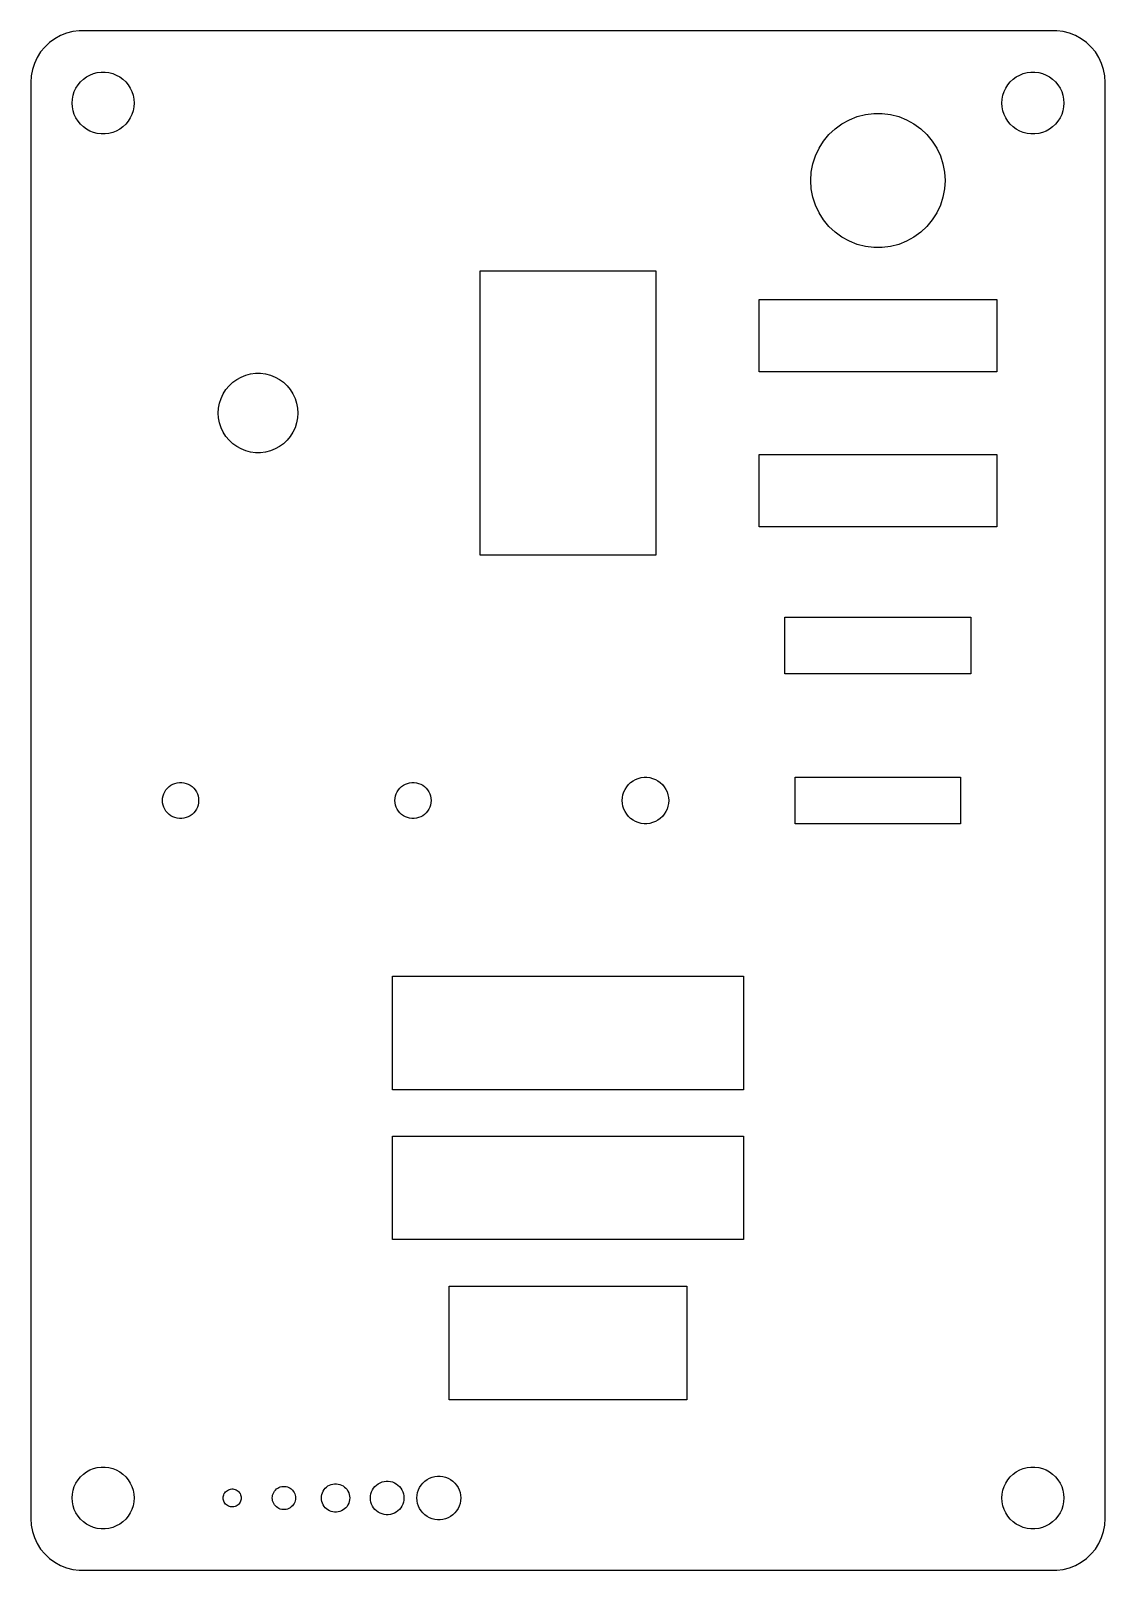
# Model space of a CAD drawing. Header units: metres. Extents: x -52 to 52, y -74 to 3413.
# Drawn here: x -52 to 52, y 1356.5 to 1505.5 of the extents above; entities that cross this region are included whole.
import ezdxf

# ---------------------------------------------------------------- set-up
doc = ezdxf.new("R2010")
doc.units = ezdxf.units.M

msp = doc.modelspace()

# ---------------------------------------------------------------- linework, layer by layer
for p, q in [((-49.6791, 1504.72), (-50.1871, 1504.35)), ((-49.1289, 1505.02), (-49.6791, 1504.72)), ((-48.5451, 1505.26), (-49.1289, 1505.02)), ((-47.9369, 1505.41), (-48.5451, 1505.26)), ((-47.3139, 1505.49), (-47.9369, 1505.41)), ((47.3139, 1505.49), (-47.3139, 1505.49)), ((47.9369, 1505.41), (47.3139, 1505.49)), ((48.5451, 1505.26), (47.9369, 1505.41)), ((49.1289, 1505.02), (48.5451, 1505.26)), ((49.6791, 1504.72), (49.1289, 1505.02)), ((50.1871, 1504.35), (49.6791, 1504.72)), ((-51.0451, 1503.44), (-51.3815, 1502.91)), ((-50.6448, 1503.92), (-51.0451, 1503.44)), ((-50.1871, 1504.35), (-50.6448, 1503.92)), ((50.6448, 1503.92), (50.1871, 1504.35)), ((51.0451, 1503.44), (50.6448, 1503.92)), ((51.3815, 1502.91), (51.0451, 1503.44)), ((-51.8429, 1501.74), (-51.9606, 1501.13)), ((-51.6489, 1502.34), (-51.8429, 1501.74)), ((-51.3815, 1502.91), (-51.6489, 1502.34)), ((51.6489, 1502.34), (51.3815, 1502.91)), ((51.8429, 1501.74), (51.6489, 1502.34)), ((51.9606, 1501.13), (51.8429, 1501.74)), ((-51.9606, 1501.13), (-52, 1500.5)), ((-52, 1500.5), (-52, 1361.5)), ((-47.6289, 1499.95), (-47.427, 1500.26)), ((-47.427, 1500.26), (-47.1869, 1500.55)), ((-47.1869, 1500.55), (-46.9123, 1500.81)), ((-46.9123, 1500.81), (-46.6075, 1501.03)), ((-46.6075, 1501.03), (-46.2773, 1501.21)), ((-46.2773, 1501.21), (-45.927, 1501.35)), ((-45.927, 1501.35), (-45.5621, 1501.45)), ((-45.5621, 1501.45), (-45.1884, 1501.49)), ((-45.1884, 1501.49), (-44.8116, 1501.49)), ((-44.8116, 1501.49), (-44.4379, 1501.45)), ((-44.4379, 1501.45), (-44.0729, 1501.35)), ((-44.0729, 1501.35), (-43.7227, 1501.21)), ((-43.7227, 1501.21), (-43.3925, 1501.03)), ((-43.3925, 1501.03), (-43.0877, 1500.81)), ((-43.0877, 1500.81), (-42.8131, 1500.55)), ((-42.8131, 1500.55), (-42.5729, 1500.26)), ((-42.5729, 1500.26), (-42.3711, 1499.95)), ((42.3711, 1499.95), (42.5729, 1500.26)), ((42.5729, 1500.26), (42.8131, 1500.55)), ((42.8131, 1500.55), (43.0877, 1500.81)), ((43.0877, 1500.81), (43.3925, 1501.03)), ((43.3925, 1501.03), (43.7227, 1501.21)), ((43.7227, 1501.21), (44.0729, 1501.35)), ((44.0729, 1501.35), (44.4379, 1501.45)), ((44.4379, 1501.45), (44.8116, 1501.49)), ((44.8116, 1501.49), (45.1884, 1501.49)), ((45.1884, 1501.49), (45.5621, 1501.45)), ((45.5621, 1501.45), (45.927, 1501.35)), ((45.927, 1501.35), (46.2773, 1501.21)), ((46.2773, 1501.21), (46.6075, 1501.03)), ((46.6075, 1501.03), (46.9123, 1500.81)), ((46.9123, 1500.81), (47.1869, 1500.55)), ((47.1869, 1500.55), (47.427, 1500.26)), ((47.427, 1500.26), (47.6289, 1499.95)), ((52, 1500.5), (51.9606, 1501.13)), ((52, 1361.5), (52, 1500.5)), ((-48, 1498.5), (-47.9763, 1498.88)), ((-47.9763, 1498.88), (-47.9057, 1499.25)), ((-47.9057, 1499.25), (-47.7893, 1499.6)), ((-47.7893, 1499.6), (-47.6289, 1499.95)), ((-42.3711, 1499.95), (-42.2107, 1499.6)), ((-42.2107, 1499.6), (-42.0942, 1499.25)), ((-42.0942, 1499.25), (-42.0237, 1498.88)), ((-42.0237, 1498.88), (-42, 1498.5)), ((42, 1498.5), (42.0237, 1498.88)), ((42.0237, 1498.88), (42.0942, 1499.25)), ((42.0942, 1499.25), (42.2107, 1499.6)), ((42.2107, 1499.6), (42.3711, 1499.95)), ((47.6289, 1499.95), (47.7893, 1499.6)), ((47.7893, 1499.6), (47.9057, 1499.25)), ((47.9057, 1499.25), (47.9763, 1498.88)), ((47.9763, 1498.88), (48, 1498.5)), ((-47.9763, 1498.12), (-48, 1498.5)), ((-47.9057, 1497.75), (-47.9763, 1498.12)), ((-47.7893, 1497.4), (-47.9057, 1497.75)), ((-47.6289, 1497.05), (-47.7893, 1497.4)), ((-42.2107, 1497.4), (-42.3711, 1497.05)), ((-42.0942, 1497.75), (-42.2107, 1497.4)), ((-42.0237, 1498.12), (-42.0942, 1497.75)), ((-42, 1498.5), (-42.0237, 1498.12)), ((27.9914, 1497.18), (28.782, 1497.38)), ((28.782, 1497.38), (29.5919, 1497.49)), ((29.5919, 1497.49), (30.4081, 1497.49)), ((30.4081, 1497.49), (31.218, 1497.38)), ((31.218, 1497.38), (32.0086, 1497.18)), ((42.0237, 1498.12), (42, 1498.5)), ((42.0942, 1497.75), (42.0237, 1498.12)), ((42.2107, 1497.4), (42.0942, 1497.75)), ((42.3711, 1497.05), (42.2107, 1497.4)), ((47.7893, 1497.4), (47.6289, 1497.05)), ((47.9057, 1497.75), (47.7893, 1497.4)), ((47.9763, 1498.12), (47.9057, 1497.75)), ((48, 1498.5), (47.9763, 1498.12)), ((-47.427, 1496.74), (-47.6289, 1497.05)), ((-47.1869, 1496.45), (-47.427, 1496.74)), ((-46.9123, 1496.19), (-47.1869, 1496.45)), ((-46.6075, 1495.97), (-46.9123, 1496.19)), ((-46.2773, 1495.79), (-46.6075, 1495.97)), ((-45.927, 1495.65), (-46.2773, 1495.79)), ((-43.7227, 1495.79), (-44.0729, 1495.65)), ((-43.3925, 1495.97), (-43.7227, 1495.79)), ((-43.0877, 1496.19), (-43.3925, 1495.97)), ((-42.8131, 1496.45), (-43.0877, 1496.19)), ((-42.5729, 1496.74), (-42.8131, 1496.45)), ((-42.3711, 1497.05), (-42.5729, 1496.74)), ((25.2617, 1495.45), (25.8567, 1496.01)), ((25.8567, 1496.01), (26.5171, 1496.49)), ((26.5171, 1496.49), (27.2324, 1496.88)), ((27.2324, 1496.88), (27.9914, 1497.18)), ((32.0086, 1497.18), (32.7676, 1496.88)), ((32.7676, 1496.88), (33.4829, 1496.49)), ((33.4829, 1496.49), (34.1432, 1496.01)), ((34.1432, 1496.01), (34.7383, 1495.45)), ((42.5729, 1496.74), (42.3711, 1497.05)), ((42.8131, 1496.45), (42.5729, 1496.74)), ((43.0877, 1496.19), (42.8131, 1496.45)), ((43.3925, 1495.97), (43.0877, 1496.19)), ((43.7227, 1495.79), (43.3925, 1495.97)), ((44.0729, 1495.65), (43.7227, 1495.79)), ((46.2773, 1495.79), (45.927, 1495.65)), ((46.6075, 1495.97), (46.2773, 1495.79)), ((46.9123, 1496.19), (46.6075, 1495.97)), ((47.1869, 1496.45), (46.9123, 1496.19)), ((47.427, 1496.74), (47.1869, 1496.45)), ((47.6289, 1497.05), (47.427, 1496.74)), ((-45.5621, 1495.55), (-45.927, 1495.65)), ((-45.1884, 1495.51), (-45.5621, 1495.55)), ((-44.8116, 1495.51), (-45.1884, 1495.51)), ((-44.4379, 1495.55), (-44.8116, 1495.51)), ((-44.0729, 1495.65), (-44.4379, 1495.55)), ((24.304, 1494.13), (24.7414, 1494.82)), ((24.7414, 1494.82), (25.2617, 1495.45)), ((34.7383, 1495.45), (35.2586, 1494.82)), ((35.2586, 1494.82), (35.696, 1494.13)), ((44.4379, 1495.55), (44.0729, 1495.65)), ((44.8116, 1495.51), (44.4379, 1495.55)), ((45.1884, 1495.51), (44.8116, 1495.51)), ((45.5621, 1495.55), (45.1884, 1495.51)), ((45.927, 1495.65), (45.5621, 1495.55)), ((23.7042, 1492.62), (23.9565, 1493.39)), ((23.9565, 1493.39), (24.304, 1494.13)), ((35.696, 1494.13), (36.0435, 1493.39)), ((36.0435, 1493.39), (36.2958, 1492.62)), ((23.5, 1491), (23.5513, 1491.81)), ((23.5513, 1491.81), (23.7042, 1492.62)), ((36.2958, 1492.62), (36.4487, 1491.81)), ((36.4487, 1491.81), (36.5, 1491)), ((23.5513, 1490.19), (23.5, 1491)), ((23.7042, 1489.38), (23.5513, 1490.19)), ((36.4487, 1490.19), (36.2958, 1489.38)), ((36.5, 1491), (36.4487, 1490.19)), ((23.9565, 1488.61), (23.7042, 1489.38)), ((24.304, 1487.87), (23.9565, 1488.61)), ((36.0435, 1488.61), (35.696, 1487.87)), ((36.2958, 1489.38), (36.0435, 1488.61)), ((24.7414, 1487.18), (24.304, 1487.87)), ((25.2617, 1486.55), (24.7414, 1487.18)), ((35.2586, 1487.18), (34.7383, 1486.55)), ((35.696, 1487.87), (35.2586, 1487.18)), ((25.8567, 1485.99), (25.2617, 1486.55)), ((26.5171, 1485.51), (25.8567, 1485.99)), ((27.2324, 1485.12), (26.5171, 1485.51)), ((33.4829, 1485.51), (32.7676, 1485.12)), ((34.1432, 1485.99), (33.4829, 1485.51)), ((34.7383, 1486.55), (34.1432, 1485.99)), ((27.9914, 1484.82), (27.2324, 1485.12)), ((28.782, 1484.62), (27.9914, 1484.82)), ((29.5919, 1484.51), (28.782, 1484.62)), ((30.4081, 1484.51), (29.5919, 1484.51)), ((31.218, 1484.62), (30.4081, 1484.51)), ((32.0086, 1484.82), (31.218, 1484.62)), ((32.7676, 1485.12), (32.0086, 1484.82)), ((-8.5, 1454.75), (-8.5, 1482.25)), ((-8.5, 1482.25), (8.5, 1482.25)), ((8.5, 1482.25), (8.5, 1454.75)), ((18.5, 1472.5), (18.5, 1479.5)), ((18.5, 1479.5), (41.5, 1479.5)), ((41.5, 1479.5), (41.5, 1472.5)), ((-32.0629, 1471.75), (-31.6392, 1471.98)), ((-31.6392, 1471.98), (-31.1897, 1472.16)), ((-31.1897, 1472.16), (-30.7214, 1472.28)), ((-30.7214, 1472.28), (-30.2417, 1472.34)), ((-30.2417, 1472.34), (-29.7583, 1472.34)), ((-29.7583, 1472.34), (-29.2786, 1472.28)), ((-29.2786, 1472.28), (-28.8103, 1472.16)), ((-28.8103, 1472.16), (-28.3607, 1471.98)), ((-28.3607, 1471.98), (-27.9371, 1471.75)), ((41.5, 1472.5), (18.5, 1472.5)), ((-33.3738, 1470.35), (-33.1147, 1470.76)), ((-33.1147, 1470.76), (-32.8065, 1471.14)), ((-32.8065, 1471.14), (-32.4541, 1471.47)), ((-32.4541, 1471.47), (-32.0629, 1471.75)), ((-27.9371, 1471.75), (-27.5459, 1471.47)), ((-27.5459, 1471.47), (-27.1935, 1471.14)), ((-27.1935, 1471.14), (-26.8853, 1470.76)), ((-26.8853, 1470.76), (-26.6262, 1470.35)), ((-33.85, 1468.5), (-33.8196, 1468.98)), ((-33.8196, 1468.98), (-33.729, 1469.46)), ((-33.729, 1469.46), (-33.5796, 1469.92)), ((-33.5796, 1469.92), (-33.3738, 1470.35)), ((-26.6262, 1470.35), (-26.4203, 1469.92)), ((-26.4203, 1469.92), (-26.271, 1469.46)), ((-26.271, 1469.46), (-26.1804, 1468.98)), ((-26.1804, 1468.98), (-26.15, 1468.5)), ((-33.8196, 1468.02), (-33.85, 1468.5)), ((-33.729, 1467.54), (-33.8196, 1468.02)), ((-33.5796, 1467.08), (-33.729, 1467.54)), ((-26.271, 1467.54), (-26.4203, 1467.08)), ((-26.1804, 1468.02), (-26.271, 1467.54)), ((-26.15, 1468.5), (-26.1804, 1468.02)), ((-33.3738, 1466.65), (-33.5796, 1467.08)), ((-33.1147, 1466.24), (-33.3738, 1466.65)), ((-32.8065, 1465.86), (-33.1147, 1466.24)), ((-26.8853, 1466.24), (-27.1935, 1465.86)), ((-26.6262, 1466.65), (-26.8853, 1466.24)), ((-26.4203, 1467.08), (-26.6262, 1466.65)), ((-32.4541, 1465.53), (-32.8065, 1465.86)), ((-32.0629, 1465.25), (-32.4541, 1465.53)), ((-31.6392, 1465.02), (-32.0629, 1465.25)), ((-31.1897, 1464.84), (-31.6392, 1465.02)), ((-30.7214, 1464.72), (-31.1897, 1464.84)), ((-30.2417, 1464.66), (-30.7214, 1464.72)), ((-29.7583, 1464.66), (-30.2417, 1464.66)), ((-29.2786, 1464.72), (-29.7583, 1464.66)), ((-28.8103, 1464.84), (-29.2786, 1464.72)), ((-28.3607, 1465.02), (-28.8103, 1464.84)), ((-27.9371, 1465.25), (-28.3607, 1465.02)), ((-27.5459, 1465.53), (-27.9371, 1465.25)), ((-27.1935, 1465.86), (-27.5459, 1465.53)), ((18.5, 1457.5), (18.5, 1464.5)), ((18.5, 1464.5), (41.5, 1464.5)), ((41.5, 1464.5), (41.5, 1457.5)), ((41.5, 1457.5), (18.5, 1457.5)), ((8.5, 1454.75), (-8.5, 1454.75)), ((21, 1443.25), (21, 1448.75)), ((21, 1448.75), (39, 1448.75)), ((39, 1448.75), (39, 1443.25)), ((39, 1443.25), (21, 1443.25)), ((6.8047, 1433.14), (7.07838, 1433.21)), ((7.07838, 1433.21), (7.35872, 1433.25)), ((7.35872, 1433.25), (7.64127, 1433.25)), ((7.64127, 1433.25), (7.9216, 1433.21)), ((7.9216, 1433.21), (8.19528, 1433.14)), ((22, 1428.75), (22, 1433.25)), ((22, 1433.25), (38, 1433.25)), ((38, 1433.25), (38, 1428.75)), ((-39.1271, 1431.64), (-39.0335, 1431.84)), ((-39.0335, 1431.84), (-38.9158, 1432.03)), ((-38.9158, 1432.03), (-38.7757, 1432.2)), ((-38.7757, 1432.2), (-38.6155, 1432.35)), ((-38.6155, 1432.35), (-38.4377, 1432.48)), ((-38.4377, 1432.48), (-38.2451, 1432.58)), ((-38.2451, 1432.58), (-38.0408, 1432.66)), ((-38.0408, 1432.66), (-37.8279, 1432.72)), ((-37.8279, 1432.72), (-37.6099, 1432.75)), ((-37.6099, 1432.75), (-37.3901, 1432.75)), ((-37.3901, 1432.75), (-37.1721, 1432.72)), ((-37.1721, 1432.72), (-36.9592, 1432.66)), ((-36.9592, 1432.66), (-36.7549, 1432.58)), ((-36.7549, 1432.58), (-36.5623, 1432.48)), ((-36.5623, 1432.48), (-36.3845, 1432.35)), ((-36.3845, 1432.35), (-36.2243, 1432.2)), ((-36.2243, 1432.2), (-36.0842, 1432.03)), ((-36.0842, 1432.03), (-35.9665, 1431.84)), ((-35.9665, 1431.84), (-35.8729, 1431.64)), ((-16.6271, 1431.64), (-16.5335, 1431.84)), ((-16.5335, 1431.84), (-16.4158, 1432.03)), ((-16.4158, 1432.03), (-16.2757, 1432.2)), ((-16.2757, 1432.2), (-16.1155, 1432.35)), ((-16.1155, 1432.35), (-15.9377, 1432.48)), ((-15.9377, 1432.48), (-15.7451, 1432.58)), ((-15.7451, 1432.58), (-15.5408, 1432.66)), ((-15.5408, 1432.66), (-15.3279, 1432.72)), ((-15.3279, 1432.72), (-15.1099, 1432.75)), ((-15.1099, 1432.75), (-14.8901, 1432.75)), ((-14.8901, 1432.75), (-14.6721, 1432.72)), ((-14.6721, 1432.72), (-14.4592, 1432.66)), ((-14.4592, 1432.66), (-14.2549, 1432.58)), ((-14.2549, 1432.58), (-14.0623, 1432.48)), ((-14.0623, 1432.48), (-13.8845, 1432.35)), ((-13.8845, 1432.35), (-13.7243, 1432.2)), ((-13.7243, 1432.2), (-13.5842, 1432.03)), ((-13.5842, 1432.03), (-13.4665, 1431.84)), ((-13.4665, 1431.84), (-13.3729, 1431.64)), ((5.32068, 1431.56), (5.40799, 1431.83)), ((5.40799, 1431.83), (5.52831, 1432.08)), ((5.52831, 1432.08), (5.6797, 1432.32)), ((5.6797, 1432.32), (5.85982, 1432.54)), ((5.85982, 1432.54), (6.0658, 1432.73)), ((6.0658, 1432.73), (6.29439, 1432.9)), ((6.29439, 1432.9), (6.54199, 1433.04)), ((6.54199, 1433.04), (6.8047, 1433.14)), ((8.19528, 1433.14), (8.45799, 1433.04)), ((8.45799, 1433.04), (8.7056, 1432.9)), ((8.7056, 1432.9), (8.93419, 1432.73)), ((8.93419, 1432.73), (9.14017, 1432.54)), ((9.14017, 1432.54), (9.32028, 1432.32)), ((9.32028, 1432.32), (9.47168, 1432.08)), ((9.47168, 1432.08), (9.592, 1431.83)), ((9.592, 1431.83), (9.67931, 1431.56)), ((-39.25, 1431), (-39.2362, 1431.22)), ((-39.2362, 1430.78), (-39.25, 1431)), ((-39.2362, 1431.22), (-39.195, 1431.44)), ((-39.195, 1430.56), (-39.2362, 1430.78)), ((-39.195, 1431.44), (-39.1271, 1431.64)), ((-39.1271, 1430.36), (-39.195, 1430.56)), ((-39.0335, 1430.16), (-39.1271, 1430.36)), ((-35.8729, 1430.36), (-35.9665, 1430.16)), ((-35.8729, 1431.64), (-35.805, 1431.44)), ((-35.805, 1430.56), (-35.8729, 1430.36)), ((-35.805, 1431.44), (-35.7638, 1431.22)), ((-35.7638, 1430.78), (-35.805, 1430.56)), ((-35.7638, 1431.22), (-35.75, 1431)), ((-35.75, 1431), (-35.7638, 1430.78)), ((-16.75, 1431), (-16.7362, 1431.22)), ((-16.7362, 1430.78), (-16.75, 1431)), ((-16.7362, 1431.22), (-16.695, 1431.44)), ((-16.695, 1430.56), (-16.7362, 1430.78)), ((-16.695, 1431.44), (-16.6271, 1431.64)), ((-16.6271, 1430.36), (-16.695, 1430.56)), ((-16.5335, 1430.16), (-16.6271, 1430.36)), ((-13.3729, 1430.36), (-13.4665, 1430.16)), ((-13.3729, 1431.64), (-13.305, 1431.44)), ((-13.305, 1430.56), (-13.3729, 1430.36)), ((-13.305, 1431.44), (-13.2638, 1431.22)), ((-13.2638, 1430.78), (-13.305, 1430.56)), ((-13.2638, 1431.22), (-13.25, 1431)), ((-13.25, 1431), (-13.2638, 1430.78)), ((5.25, 1431), (5.26773, 1431.28)), ((5.26773, 1430.72), (5.25, 1431)), ((5.26773, 1431.28), (5.32068, 1431.56)), ((5.32068, 1430.44), (5.26773, 1430.72)), ((5.40799, 1430.17), (5.32068, 1430.44)), ((9.67931, 1430.44), (9.592, 1430.17)), ((9.67931, 1431.56), (9.73225, 1431.28)), ((9.73225, 1430.72), (9.67931, 1430.44)), ((9.73225, 1431.28), (9.75, 1431)), ((9.75, 1431), (9.73225, 1430.72)), ((-38.9158, 1429.97), (-39.0335, 1430.16)), ((-38.7757, 1429.8), (-38.9158, 1429.97)), ((-38.6155, 1429.65), (-38.7757, 1429.8)), ((-38.4377, 1429.52), (-38.6155, 1429.65)), ((-38.2451, 1429.42), (-38.4377, 1429.52)), ((-38.0408, 1429.34), (-38.2451, 1429.42)), ((-37.8279, 1429.28), (-38.0408, 1429.34)), ((-37.6099, 1429.25), (-37.8279, 1429.28)), ((-37.3901, 1429.25), (-37.6099, 1429.25)), ((-37.1721, 1429.28), (-37.3901, 1429.25)), ((-36.9592, 1429.34), (-37.1721, 1429.28)), ((-36.7549, 1429.42), (-36.9592, 1429.34)), ((-36.5623, 1429.52), (-36.7549, 1429.42)), ((-36.3845, 1429.65), (-36.5623, 1429.52)), ((-36.2243, 1429.8), (-36.3845, 1429.65)), ((-36.0842, 1429.97), (-36.2243, 1429.8)), ((-35.9665, 1430.16), (-36.0842, 1429.97)), ((-16.4158, 1429.97), (-16.5335, 1430.16)), ((-16.2757, 1429.8), (-16.4158, 1429.97)), ((-16.1155, 1429.65), (-16.2757, 1429.8)), ((-15.9377, 1429.52), (-16.1155, 1429.65)), ((-15.7451, 1429.42), (-15.9377, 1429.52)), ((-15.5408, 1429.34), (-15.7451, 1429.42)), ((-15.3279, 1429.28), (-15.5408, 1429.34)), ((-15.1099, 1429.25), (-15.3279, 1429.28)), ((-14.8901, 1429.25), (-15.1099, 1429.25)), ((-14.6721, 1429.28), (-14.8901, 1429.25)), ((-14.4592, 1429.34), (-14.6721, 1429.28)), ((-14.2549, 1429.42), (-14.4592, 1429.34)), ((-14.0623, 1429.52), (-14.2549, 1429.42)), ((-13.8845, 1429.65), (-14.0623, 1429.52)), ((-13.7243, 1429.8), (-13.8845, 1429.65)), ((-13.5842, 1429.97), (-13.7243, 1429.8)), ((-13.4665, 1430.16), (-13.5842, 1429.97)), ((5.52831, 1429.92), (5.40799, 1430.17)), ((5.6797, 1429.68), (5.52831, 1429.92)), ((5.85982, 1429.46), (5.6797, 1429.68)), ((6.0658, 1429.27), (5.85982, 1429.46)), ((6.29439, 1429.1), (6.0658, 1429.27)), ((6.54199, 1428.96), (6.29439, 1429.1)), ((6.8047, 1428.86), (6.54199, 1428.96)), ((7.07838, 1428.79), (6.8047, 1428.86)), ((7.35872, 1428.75), (7.07838, 1428.79)), ((7.64127, 1428.75), (7.35872, 1428.75)), ((7.9216, 1428.79), (7.64127, 1428.75)), ((8.19528, 1428.86), (7.9216, 1428.79)), ((8.45799, 1428.96), (8.19528, 1428.86)), ((8.7056, 1429.1), (8.45799, 1428.96)), ((8.93419, 1429.27), (8.7056, 1429.1)), ((9.14017, 1429.46), (8.93419, 1429.27)), ((9.32028, 1429.68), (9.14017, 1429.46)), ((9.47168, 1429.92), (9.32028, 1429.68)), ((9.592, 1430.17), (9.47168, 1429.92)), ((38, 1428.75), (22, 1428.75)), ((-17, 1403), (-17, 1414)), ((-17, 1414), (17, 1414)), ((17, 1414), (17, 1403)), ((17, 1403), (-17, 1403)), ((-17, 1388.5), (-17, 1398.5)), ((-17, 1398.5), (17, 1398.5)), ((17, 1398.5), (17, 1388.5)), ((17, 1388.5), (-17, 1388.5)), ((-11.5, 1373), (-11.5, 1384)), ((-11.5, 1384), (11.5, 1384)), ((11.5, 1384), (11.5, 1373)), ((11.5, 1373), (-11.5, 1373)), ((-46.6075, 1366.03), (-46.2773, 1366.21)), ((-46.2773, 1366.21), (-45.927, 1366.35)), ((-45.927, 1366.35), (-45.5621, 1366.45)), ((-45.5621, 1366.45), (-45.1884, 1366.49)), ((-45.1884, 1366.49), (-44.8116, 1366.49)), ((-44.8116, 1366.49), (-44.4379, 1366.45)), ((-44.4379, 1366.45), (-44.0729, 1366.35)), ((-44.0729, 1366.35), (-43.7227, 1366.21)), ((-43.7227, 1366.21), (-43.3925, 1366.03)), ((43.3925, 1366.03), (43.7227, 1366.21)), ((43.7227, 1366.21), (44.0729, 1366.35)), ((44.0729, 1366.35), (44.4379, 1366.45)), ((44.4379, 1366.45), (44.8116, 1366.49)), ((44.8116, 1366.49), (45.1884, 1366.49)), ((45.1884, 1366.49), (45.5621, 1366.45)), ((45.5621, 1366.45), (45.927, 1366.35)), ((45.927, 1366.35), (46.2773, 1366.21)), ((46.2773, 1366.21), (46.6075, 1366.03)), ((-47.7893, 1364.6), (-47.6289, 1364.95)), ((-47.6289, 1364.95), (-47.427, 1365.26)), ((-47.427, 1365.26), (-47.1869, 1365.55)), ((-47.1869, 1365.55), (-46.9123, 1365.81)), ((-46.9123, 1365.81), (-46.6075, 1366.03)), ((-43.3925, 1366.03), (-43.0877, 1365.81)), ((-43.0877, 1365.81), (-42.8131, 1365.55)), ((-42.8131, 1365.55), (-42.5729, 1365.26)), ((-42.5729, 1365.26), (-42.3711, 1364.95)), ((-42.3711, 1364.95), (-42.2107, 1364.6)), ((-23.3764, 1364.56), (-23.2368, 1364.66)), ((-23.2368, 1364.66), (-23.0854, 1364.74)), ((-23.0854, 1364.74), (-22.9249, 1364.81)), ((-22.9249, 1364.81), (-22.7576, 1364.85)), ((-22.7576, 1364.85), (-22.5863, 1364.87)), ((-22.5863, 1364.87), (-22.4137, 1364.87)), ((-22.4137, 1364.87), (-22.2423, 1364.85)), ((-22.2423, 1364.85), (-22.0751, 1364.81)), ((-22.0751, 1364.81), (-21.9146, 1364.74)), ((-21.9146, 1364.74), (-21.7632, 1364.66)), ((-21.7632, 1364.66), (-21.6235, 1364.56)), ((-18.6846, 1364.61), (-18.5358, 1364.75)), ((-18.5358, 1364.75), (-18.3707, 1364.87)), ((-18.3707, 1364.87), (-18.1919, 1364.97)), ((-18.1919, 1364.97), (-18.0022, 1365.05)), ((-18.0022, 1365.05), (-17.8045, 1365.1)), ((-17.8045, 1365.1), (-17.602, 1365.12)), ((-17.602, 1365.12), (-17.398, 1365.12)), ((-17.398, 1365.12), (-17.1955, 1365.1)), ((-17.1955, 1365.1), (-16.9978, 1365.05)), ((-16.9978, 1365.05), (-16.8081, 1364.97)), ((-16.8081, 1364.97), (-16.6293, 1364.87)), ((-16.6293, 1364.87), (-16.4642, 1364.75)), ((-16.4642, 1364.75), (-16.3154, 1364.61)), ((-14.3621, 1364.52), (-14.2191, 1364.75)), ((-14.2191, 1364.75), (-14.0491, 1364.95)), ((-14.0491, 1364.95), (-13.8545, 1365.14)), ((-13.8545, 1365.14), (-13.6386, 1365.29)), ((-13.6386, 1365.29), (-13.4048, 1365.42)), ((-13.4048, 1365.42), (-13.1566, 1365.52)), ((-13.1566, 1365.52), (-12.8982, 1365.59)), ((-12.8982, 1365.59), (-12.6334, 1365.62)), ((-12.6334, 1365.62), (-12.3666, 1365.62)), ((-12.3666, 1365.62), (-12.1018, 1365.59)), ((-12.1018, 1365.59), (-11.8433, 1365.52)), ((-11.8433, 1365.52), (-11.5952, 1365.42)), ((-11.5952, 1365.42), (-11.3614, 1365.29)), ((-11.3614, 1365.29), (-11.1455, 1365.14)), ((-11.1455, 1365.14), (-10.9509, 1364.95)), ((-10.9509, 1364.95), (-10.7808, 1364.75)), ((-10.7808, 1364.75), (-10.6378, 1364.52)), ((42.2107, 1364.6), (42.3711, 1364.95)), ((42.3711, 1364.95), (42.5729, 1365.26)), ((42.5729, 1365.26), (42.8131, 1365.55)), ((42.8131, 1365.55), (43.0877, 1365.81)), ((43.0877, 1365.81), (43.3925, 1366.03)), ((46.6075, 1366.03), (46.9123, 1365.81)), ((46.9123, 1365.81), (47.1869, 1365.55)), ((47.1869, 1365.55), (47.427, 1365.26)), ((47.427, 1365.26), (47.6289, 1364.95)), ((47.6289, 1364.95), (47.7893, 1364.6)), ((-48, 1363.5), (-47.9763, 1363.88)), ((-47.9763, 1363.12), (-48, 1363.5)), ((-47.9763, 1363.88), (-47.9057, 1364.25)), ((-47.9057, 1364.25), (-47.7893, 1364.6)), ((-42.2107, 1364.6), (-42.0942, 1364.25)), ((-42.0942, 1364.25), (-42.0237, 1363.88)), ((-42.0237, 1363.88), (-42, 1363.5)), ((-42, 1363.5), (-42.0237, 1363.12)), ((-33.375, 1363.5), (-33.3681, 1363.61)), ((-33.3681, 1363.39), (-33.375, 1363.5)), ((-33.3681, 1363.61), (-33.3475, 1363.72)), ((-33.3475, 1363.28), (-33.3681, 1363.39)), ((-33.3475, 1363.72), (-33.3136, 1363.82)), ((-33.3136, 1363.18), (-33.3475, 1363.28)), ((-33.3136, 1363.82), (-33.2668, 1363.92)), ((-33.2668, 1363.08), (-33.3136, 1363.18)), ((-33.2668, 1363.92), (-33.2079, 1364.01)), ((-33.2079, 1364.01), (-33.1378, 1364.1)), ((-33.1378, 1364.1), (-33.0577, 1364.17)), ((-33.0577, 1364.17), (-32.9688, 1364.24)), ((-32.9688, 1364.24), (-32.8726, 1364.29)), ((-32.8726, 1364.29), (-32.7704, 1364.33)), ((-32.7704, 1364.33), (-32.664, 1364.36)), ((-32.664, 1364.36), (-32.5549, 1364.37)), ((-32.5549, 1364.37), (-32.4451, 1364.37)), ((-32.4451, 1364.37), (-32.336, 1364.36)), ((-32.336, 1364.36), (-32.2296, 1364.33)), ((-32.2296, 1364.33), (-32.1274, 1364.29)), ((-32.1274, 1364.29), (-32.0311, 1364.24)), ((-32.0311, 1364.24), (-31.9422, 1364.17)), ((-31.9422, 1364.17), (-31.8622, 1364.1)), ((-31.8622, 1364.1), (-31.7921, 1364.01)), ((-31.7921, 1364.01), (-31.7332, 1363.92)), ((-31.7332, 1363.92), (-31.6864, 1363.82)), ((-31.6864, 1363.18), (-31.7332, 1363.08)), ((-31.6864, 1363.82), (-31.6525, 1363.72)), ((-31.6525, 1363.28), (-31.6864, 1363.18)), ((-31.6525, 1363.72), (-31.6319, 1363.61)), ((-31.6319, 1363.39), (-31.6525, 1363.28)), ((-31.6319, 1363.61), (-31.625, 1363.5)), ((-31.625, 1363.5), (-31.6319, 1363.39)), ((-28.625, 1363.5), (-28.6161, 1363.64)), ((-28.6161, 1363.36), (-28.625, 1363.5)), ((-28.6161, 1363.64), (-28.5896, 1363.78)), ((-28.5896, 1363.22), (-28.6161, 1363.36)), ((-28.5896, 1363.78), (-28.546, 1363.91)), ((-28.546, 1363.09), (-28.5896, 1363.22)), ((-28.546, 1363.91), (-28.4858, 1364.04)), ((-28.4858, 1364.04), (-28.4101, 1364.16)), ((-28.4101, 1364.16), (-28.3201, 1364.27)), ((-28.3201, 1364.27), (-28.2171, 1364.37)), ((-28.2171, 1364.37), (-28.1028, 1364.45)), ((-28.1028, 1364.45), (-27.979, 1364.52)), ((-27.979, 1364.52), (-27.8476, 1364.57)), ((-27.8476, 1364.57), (-27.7108, 1364.61)), ((-27.7108, 1364.61), (-27.5706, 1364.62)), ((-27.5706, 1364.62), (-27.4294, 1364.62)), ((-27.4294, 1364.62), (-27.2892, 1364.61)), ((-27.2892, 1364.61), (-27.1523, 1364.57)), ((-27.1523, 1364.57), (-27.021, 1364.52)), ((-27.021, 1364.52), (-26.8972, 1364.45)), ((-26.8972, 1364.45), (-26.7829, 1364.37)), ((-26.7829, 1364.37), (-26.6799, 1364.27)), ((-26.6799, 1364.27), (-26.5898, 1364.16)), ((-26.5898, 1364.16), (-26.5141, 1364.04)), ((-26.5141, 1364.04), (-26.454, 1363.91)), ((-26.454, 1363.91), (-26.4103, 1363.78)), ((-26.4103, 1363.22), (-26.454, 1363.09)), ((-26.4103, 1363.78), (-26.3839, 1363.64)), ((-26.3839, 1363.36), (-26.4103, 1363.22)), ((-26.3839, 1363.64), (-26.375, 1363.5)), ((-26.375, 1363.5), (-26.3839, 1363.36)), ((-23.875, 1363.5), (-23.8642, 1363.67)), ((-23.8642, 1363.33), (-23.875, 1363.5)), ((-23.8642, 1363.67), (-23.8318, 1363.84)), ((-23.8318, 1363.16), (-23.8642, 1363.33)), ((-23.8318, 1363.84), (-23.7784, 1364.01)), ((-23.7784, 1364.01), (-23.7049, 1364.16)), ((-23.7049, 1364.16), (-23.6124, 1364.31)), ((-23.6124, 1364.31), (-23.5023, 1364.44)), ((-23.5023, 1364.44), (-23.3764, 1364.56)), ((-21.6235, 1364.56), (-21.4977, 1364.44)), ((-21.4977, 1364.44), (-21.3876, 1364.31)), ((-21.3876, 1364.31), (-21.2951, 1364.16)), ((-21.2951, 1364.16), (-21.2216, 1364.01)), ((-21.2216, 1364.01), (-21.1682, 1363.84)), ((-21.1682, 1363.84), (-21.1358, 1363.67)), ((-21.1358, 1363.33), (-21.1682, 1363.16)), ((-21.1358, 1363.67), (-21.125, 1363.5)), ((-21.125, 1363.5), (-21.1358, 1363.33)), ((-19.125, 1363.5), (-19.1122, 1363.7)), ((-19.1122, 1363.3), (-19.125, 1363.5)), ((-19.1122, 1363.7), (-19.0739, 1363.9)), ((-19.0739, 1363.1), (-19.1122, 1363.3)), ((-19.0739, 1363.9), (-19.0109, 1364.1)), ((-19.0109, 1364.1), (-18.924, 1364.28)), ((-18.924, 1364.28), (-18.8147, 1364.46)), ((-18.8147, 1364.46), (-18.6846, 1364.61)), ((-16.3154, 1364.61), (-16.1853, 1364.46)), ((-16.1853, 1364.46), (-16.076, 1364.28)), ((-16.076, 1364.28), (-15.9891, 1364.1)), ((-15.9891, 1364.1), (-15.926, 1363.9)), ((-15.926, 1363.9), (-15.8878, 1363.7)), ((-15.8878, 1363.3), (-15.926, 1363.1)), ((-15.8878, 1363.7), (-15.875, 1363.5)), ((-15.875, 1363.5), (-15.8878, 1363.3)), ((-14.625, 1363.5), (-14.6082, 1363.77)), ((-14.6082, 1363.23), (-14.625, 1363.5)), ((-14.6082, 1363.77), (-14.5582, 1364.03)), ((-14.5582, 1362.97), (-14.6082, 1363.23)), ((-14.5582, 1364.03), (-14.4758, 1364.28)), ((-14.4758, 1364.28), (-14.3621, 1364.52)), ((-10.6378, 1364.52), (-10.5242, 1364.28)), ((-10.5242, 1364.28), (-10.4418, 1364.03)), ((-10.4418, 1364.03), (-10.3918, 1363.77)), ((-10.3918, 1363.23), (-10.4418, 1362.97)), ((-10.3918, 1363.77), (-10.375, 1363.5)), ((-10.375, 1363.5), (-10.3918, 1363.23)), ((42, 1363.5), (42.0237, 1363.88)), ((42.0237, 1363.12), (42, 1363.5)), ((42.0237, 1363.88), (42.0942, 1364.25)), ((42.0942, 1364.25), (42.2107, 1364.6)), ((47.7893, 1364.6), (47.9057, 1364.25)), ((47.9057, 1364.25), (47.9763, 1363.88)), ((47.9763, 1363.88), (48, 1363.5)), ((48, 1363.5), (47.9763, 1363.12)), ((-47.9057, 1362.75), (-47.9763, 1363.12)), ((-47.7893, 1362.4), (-47.9057, 1362.75)), ((-47.6289, 1362.05), (-47.7893, 1362.4)), ((-47.427, 1361.74), (-47.6289, 1362.05)), ((-47.1869, 1361.45), (-47.427, 1361.74)), ((-42.5729, 1361.74), (-42.8131, 1361.45)), ((-42.3711, 1362.05), (-42.5729, 1361.74)), ((-42.2107, 1362.4), (-42.3711, 1362.05)), ((-42.0942, 1362.75), (-42.2107, 1362.4)), ((-42.0237, 1363.12), (-42.0942, 1362.75)), ((-33.2079, 1362.99), (-33.2668, 1363.08)), ((-33.1378, 1362.9), (-33.2079, 1362.99)), ((-33.0577, 1362.83), (-33.1378, 1362.9)), ((-32.9688, 1362.76), (-33.0577, 1362.83)), ((-32.8726, 1362.71), (-32.9688, 1362.76)), ((-32.7704, 1362.67), (-32.8726, 1362.71)), ((-32.664, 1362.64), (-32.7704, 1362.67)), ((-32.5549, 1362.63), (-32.664, 1362.64)), ((-32.4451, 1362.63), (-32.5549, 1362.63)), ((-32.336, 1362.64), (-32.4451, 1362.63)), ((-32.2296, 1362.67), (-32.336, 1362.64)), ((-32.1274, 1362.71), (-32.2296, 1362.67)), ((-32.0311, 1362.76), (-32.1274, 1362.71)), ((-31.9422, 1362.83), (-32.0311, 1362.76)), ((-31.8622, 1362.9), (-31.9422, 1362.83)), ((-31.7921, 1362.99), (-31.8622, 1362.9)), ((-31.7332, 1363.08), (-31.7921, 1362.99)), ((-28.4858, 1362.96), (-28.546, 1363.09)), ((-28.4101, 1362.84), (-28.4858, 1362.96)), ((-28.3201, 1362.73), (-28.4101, 1362.84)), ((-28.2171, 1362.63), (-28.3201, 1362.73)), ((-28.1028, 1362.55), (-28.2171, 1362.63)), ((-27.979, 1362.48), (-28.1028, 1362.55)), ((-27.8476, 1362.43), (-27.979, 1362.48)), ((-27.7108, 1362.39), (-27.8476, 1362.43)), ((-27.5706, 1362.38), (-27.7108, 1362.39)), ((-27.4294, 1362.38), (-27.5706, 1362.38)), ((-27.2892, 1362.39), (-27.4294, 1362.38)), ((-27.1523, 1362.43), (-27.2892, 1362.39)), ((-27.021, 1362.48), (-27.1523, 1362.43)), ((-26.8972, 1362.55), (-27.021, 1362.48)), ((-26.7829, 1362.63), (-26.8972, 1362.55)), ((-26.6799, 1362.73), (-26.7829, 1362.63)), ((-26.5898, 1362.84), (-26.6799, 1362.73)), ((-26.5141, 1362.96), (-26.5898, 1362.84)), ((-26.454, 1363.09), (-26.5141, 1362.96)), ((-23.7784, 1362.99), (-23.8318, 1363.16)), ((-23.7049, 1362.84), (-23.7784, 1362.99)), ((-23.6124, 1362.69), (-23.7049, 1362.84)), ((-23.5023, 1362.56), (-23.6124, 1362.69)), ((-23.3764, 1362.44), (-23.5023, 1362.56)), ((-23.2368, 1362.34), (-23.3764, 1362.44)), ((-23.0854, 1362.26), (-23.2368, 1362.34)), ((-22.9249, 1362.19), (-23.0854, 1362.26)), ((-22.7576, 1362.15), (-22.9249, 1362.19)), ((-22.5863, 1362.13), (-22.7576, 1362.15)), ((-22.4137, 1362.13), (-22.5863, 1362.13)), ((-22.2423, 1362.15), (-22.4137, 1362.13)), ((-22.0751, 1362.19), (-22.2423, 1362.15)), ((-21.9146, 1362.26), (-22.0751, 1362.19)), ((-21.7632, 1362.34), (-21.9146, 1362.26)), ((-21.6235, 1362.44), (-21.7632, 1362.34)), ((-21.4977, 1362.56), (-21.6235, 1362.44)), ((-21.3876, 1362.69), (-21.4977, 1362.56)), ((-21.2951, 1362.84), (-21.3876, 1362.69)), ((-21.2216, 1362.99), (-21.2951, 1362.84)), ((-21.1682, 1363.16), (-21.2216, 1362.99)), ((-19.0109, 1362.9), (-19.0739, 1363.1)), ((-18.924, 1362.72), (-19.0109, 1362.9)), ((-18.8147, 1362.54), (-18.924, 1362.72)), ((-18.6846, 1362.39), (-18.8147, 1362.54)), ((-18.5358, 1362.25), (-18.6846, 1362.39)), ((-18.3707, 1362.13), (-18.5358, 1362.25)), ((-18.1919, 1362.03), (-18.3707, 1362.13)), ((-18.0022, 1361.95), (-18.1919, 1362.03)), ((-17.8045, 1361.9), (-18.0022, 1361.95)), ((-17.602, 1361.88), (-17.8045, 1361.9)), ((-17.398, 1361.88), (-17.602, 1361.88)), ((-17.1955, 1361.9), (-17.398, 1361.88)), ((-16.9978, 1361.95), (-17.1955, 1361.9)), ((-16.8081, 1362.03), (-16.9978, 1361.95)), ((-16.6293, 1362.13), (-16.8081, 1362.03)), ((-16.4642, 1362.25), (-16.6293, 1362.13)), ((-16.3154, 1362.39), (-16.4642, 1362.25)), ((-16.1853, 1362.54), (-16.3154, 1362.39)), ((-16.076, 1362.72), (-16.1853, 1362.54)), ((-15.9891, 1362.9), (-16.076, 1362.72)), ((-15.926, 1363.1), (-15.9891, 1362.9)), ((-14.4758, 1362.72), (-14.5582, 1362.97)), ((-14.3621, 1362.48), (-14.4758, 1362.72)), ((-14.2191, 1362.25), (-14.3621, 1362.48)), ((-14.0491, 1362.05), (-14.2191, 1362.25)), ((-13.8545, 1361.86), (-14.0491, 1362.05)), ((-13.6386, 1361.71), (-13.8545, 1361.86)), ((-13.4048, 1361.58), (-13.6386, 1361.71)), ((-11.3614, 1361.71), (-11.5952, 1361.58)), ((-11.1455, 1361.86), (-11.3614, 1361.71)), ((-10.9509, 1362.05), (-11.1455, 1361.86)), ((-10.7808, 1362.25), (-10.9509, 1362.05)), ((-10.6378, 1362.48), (-10.7808, 1362.25)), ((-10.5242, 1362.72), (-10.6378, 1362.48)), ((-10.4418, 1362.97), (-10.5242, 1362.72)), ((42.0942, 1362.75), (42.0237, 1363.12)), ((42.2107, 1362.4), (42.0942, 1362.75)), ((42.3711, 1362.05), (42.2107, 1362.4)), ((42.5729, 1361.74), (42.3711, 1362.05)), ((42.8131, 1361.45), (42.5729, 1361.74)), ((47.427, 1361.74), (47.1869, 1361.45)), ((47.6289, 1362.05), (47.427, 1361.74)), ((47.7893, 1362.4), (47.6289, 1362.05)), ((47.9057, 1362.75), (47.7893, 1362.4)), ((47.9763, 1363.12), (47.9057, 1362.75)), ((-52, 1361.5), (-51.9606, 1360.87)), ((-51.9606, 1360.87), (-51.8429, 1360.26)), ((-51.8429, 1360.26), (-51.6489, 1359.66)), ((-46.9123, 1361.19), (-47.1869, 1361.45)), ((-46.6075, 1360.97), (-46.9123, 1361.19)), ((-46.2773, 1360.79), (-46.6075, 1360.97)), ((-45.927, 1360.65), (-46.2773, 1360.79)), ((-45.5621, 1360.55), (-45.927, 1360.65)), ((-45.1884, 1360.51), (-45.5621, 1360.55)), ((-44.8116, 1360.51), (-45.1884, 1360.51)), ((-44.4379, 1360.55), (-44.8116, 1360.51)), ((-44.0729, 1360.65), (-44.4379, 1360.55)), ((-43.7227, 1360.79), (-44.0729, 1360.65)), ((-43.3925, 1360.97), (-43.7227, 1360.79)), ((-43.0877, 1361.19), (-43.3925, 1360.97)), ((-42.8131, 1361.45), (-43.0877, 1361.19)), ((-13.1566, 1361.48), (-13.4048, 1361.58)), ((-12.8982, 1361.41), (-13.1566, 1361.48)), ((-12.6334, 1361.38), (-12.8982, 1361.41)), ((-12.3666, 1361.38), (-12.6334, 1361.38)), ((-12.1018, 1361.41), (-12.3666, 1361.38)), ((-11.8433, 1361.48), (-12.1018, 1361.41)), ((-11.5952, 1361.58), (-11.8433, 1361.48)), ((43.0877, 1361.19), (42.8131, 1361.45)), ((43.3925, 1360.97), (43.0877, 1361.19)), ((43.7227, 1360.79), (43.3925, 1360.97)), ((44.0729, 1360.65), (43.7227, 1360.79)), ((44.4379, 1360.55), (44.0729, 1360.65)), ((44.8116, 1360.51), (44.4379, 1360.55)), ((45.1884, 1360.51), (44.8116, 1360.51)), ((45.5621, 1360.55), (45.1884, 1360.51)), ((45.927, 1360.65), (45.5621, 1360.55)), ((46.2773, 1360.79), (45.927, 1360.65)), ((46.6075, 1360.97), (46.2773, 1360.79)), ((46.9123, 1361.19), (46.6075, 1360.97)), ((47.1869, 1361.45), (46.9123, 1361.19)), ((51.6489, 1359.66), (51.8429, 1360.26)), ((51.8429, 1360.26), (51.9606, 1360.87)), ((51.9606, 1360.87), (52, 1361.5)), ((-51.6489, 1359.66), (-51.3815, 1359.09)), ((-51.3815, 1359.09), (-51.0451, 1358.56)), ((51.0451, 1358.56), (51.3815, 1359.09)), ((51.3815, 1359.09), (51.6489, 1359.66)), ((-51.0451, 1358.56), (-50.6448, 1358.08)), ((-50.6448, 1358.08), (-50.1871, 1357.65)), ((-50.1871, 1357.65), (-49.6791, 1357.28)), ((-49.6791, 1357.28), (-49.1289, 1356.98)), ((49.1289, 1356.98), (49.6791, 1357.28)), ((49.6791, 1357.28), (50.1871, 1357.65)), ((50.1871, 1357.65), (50.6448, 1358.08)), ((50.6448, 1358.08), (51.0451, 1358.56)), ((-49.1289, 1356.98), (-48.5451, 1356.74)), ((-48.5451, 1356.74), (-47.9369, 1356.59)), ((-47.9369, 1356.59), (-47.3139, 1356.51)), ((-47.3139, 1356.51), (47.3139, 1356.51)), ((47.3139, 1356.51), (47.9369, 1356.59)), ((47.9369, 1356.59), (48.5451, 1356.74)), ((48.5451, 1356.74), (49.1289, 1356.98))]:
    msp.add_line(p, q)

doc.saveas('drawing.dxf')
